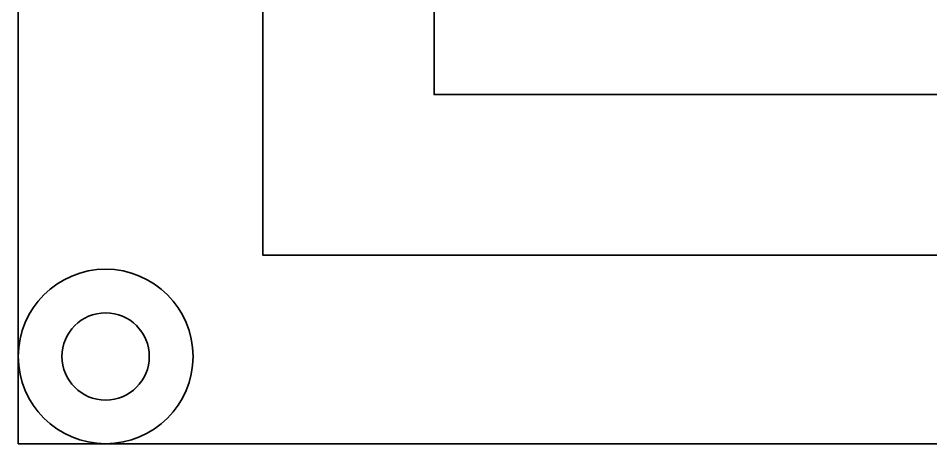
# Model space of a CAD drawing. Header units: centimetres. Extents: x -64.7 to 31.2, y -38.5 to 7.
# Drawn here: x -5.5 to -2.889, y 3.35 to 4.569 of the extents above; entities that cross this region are included whole.
import ezdxf

# ---------------------------------------------------------------- set-up
doc = ezdxf.new("R2010")
doc.units = ezdxf.units.CM
doc.header["$MEASUREMENT"] = 0
doc.layers.add('Layer 1', color=7, linetype='Continuous')

msp = doc.modelspace()

# ---------------------------------------------------------------- linework, layer by layer
at = {"layer": 'Layer 1', "color": 114, "lineweight": 35}
for points in [[(-5.5, 6.95), (-5.5, 6.95), (2.5, 6.95), (2.5, 6.95), (2.5, 6.95), (2.5, 6.95), (2.5, 3.35), (2.5, 3.35), (2.5, 3.35), (2.5, 3.35), (-5.5, 3.35), (-5.5, 3.35), (-5.5, 3.35), (-5.5, 3.35), (-5.5, 6.95), (-5.5, 6.95)], [(-5.25, 3.725), (-5.18115, 3.725), (-5.125, 3.66885), (-5.125, 3.6), (-5.125, 3.6), (-5.125, 3.53115), (-5.18115, 3.475), (-5.25, 3.475), (-5.25, 3.475), (-5.31885, 3.475), (-5.375, 3.53115), (-5.375, 3.6), (-5.375, 3.6), (-5.375, 3.66885), (-5.31885, 3.725), (-5.25, 3.725)]]:
    msp.add_open_spline(points, degree=3, knots=[0, 0, 0, 0, 0.25, 0.25, 0.25, 0.25, 0.5, 0.5, 0.5, 0.5, 0.75, 0.75, 0.75, 0.75, 1, 1, 1, 1], dxfattribs=at)
at = {"layer": 'Layer 1', "color": 250, "lineweight": 35}
msp.add_open_spline([(-4.8, 6.41), (-4.8, 6.41), (1.8, 6.41), (1.8, 6.41), (1.8, 6.41), (1.8, 6.41), (1.8, 3.89), (1.8, 3.89), (1.8, 3.89), (1.8, 3.89), (-4.8, 3.89), (-4.8, 3.89), (-4.8, 3.89), (-4.8, 3.89), (-4.8, 6.41), (-4.8, 6.41)], degree=3, knots=[0, 0, 0, 0, 0.25, 0.25, 0.25, 0.25, 0.5, 0.5, 0.5, 0.5, 0.75, 0.75, 0.75, 0.75, 1, 1, 1, 1], dxfattribs=at)
at = {"layer": 'Layer 1', "color": 52, "lineweight": 35}
msp.add_open_spline([(-4.3105, 5.95), (-4.3105, 5.95), (1.3105, 5.95), (1.3105, 5.95), (1.3105, 5.95), (1.3105, 5.95), (1.3105, 4.35), (1.3105, 4.35), (1.3105, 4.35), (1.3105, 4.35), (-4.3105, 4.35), (-4.3105, 4.35), (-4.3105, 4.35), (-4.3105, 4.35), (-4.3105, 5.95), (-4.3105, 5.95)], degree=3, knots=[0, 0, 0, 0, 0.25, 0.25, 0.25, 0.25, 0.5, 0.5, 0.5, 0.5, 0.75, 0.75, 0.75, 0.75, 1, 1, 1, 1], dxfattribs=at)
at = {"layer": 'Layer 1', "color": 2, "lineweight": 35}
for points in [[(-5.25, 3.85), (-5.11231, 3.85), (-5, 3.73769), (-5, 3.6), (-5, 3.6), (-5, 3.46231), (-5.11231, 3.35), (-5.25, 3.35), (-5.25, 3.35), (-5.38769, 3.35), (-5.5, 3.46231), (-5.5, 3.6), (-5.5, 3.6), (-5.5, 3.73769), (-5.38769, 3.85), (-5.25, 3.85)], [(-5.25, 3.725), (-5.18115, 3.725), (-5.125, 3.66885), (-5.125, 3.6), (-5.125, 3.6), (-5.125, 3.53115), (-5.18115, 3.475), (-5.25, 3.475), (-5.25, 3.475), (-5.31885, 3.475), (-5.375, 3.53115), (-5.375, 3.6), (-5.375, 3.6), (-5.375, 3.66885), (-5.31885, 3.725), (-5.25, 3.725)]]:
    msp.add_open_spline(points, degree=3, knots=[0, 0, 0, 0, 0.25, 0.25, 0.25, 0.25, 0.5, 0.5, 0.5, 0.5, 0.75, 0.75, 0.75, 0.75, 1, 1, 1, 1], dxfattribs=at)

doc.saveas('drawing.dxf')
